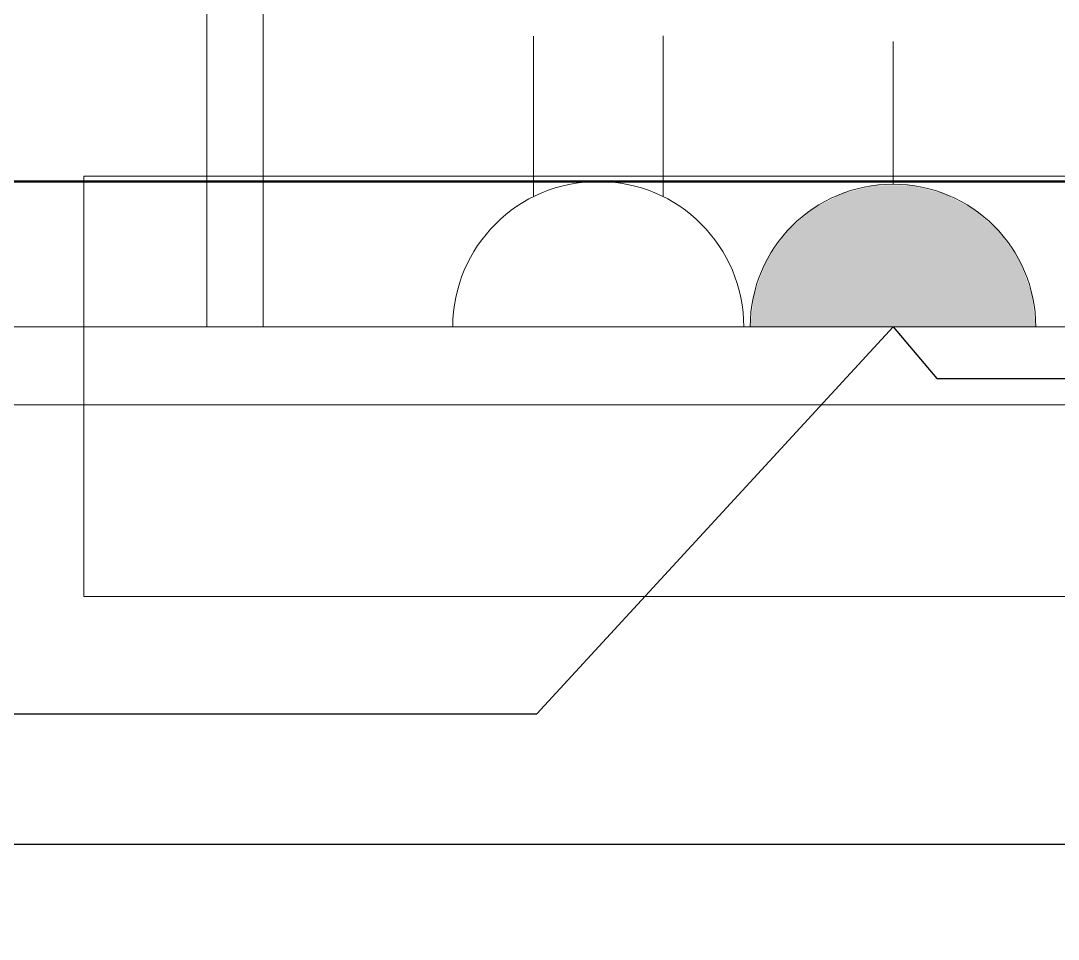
# Model space of a CAD drawing. Header units: metres. Extents: x 75097 to 220695, y -1557923 to -1361206.
# Drawn here: x 100961 to 102294, y -1448160 to -1446979 of the extents above; entities that cross this region are included whole.
import ezdxf

# ---------------------------------------------------------------- set-up
doc = ezdxf.new("R2010")
doc.units = ezdxf.units.M
doc.layers.get('0').update_dxf_attribs({"lineweight": 0})
doc.layers.add('A-100 - Copy$0$axes', color=8, linetype='Continuous')
for name, color, linetype, lineweight in [('A-100 - Copy$0$Medical Equipment and Furniture', 8, 'Continuous', 0), ('A-100 - Copy$0$Walls', 8, 'Continuous', 0), ('E-LG', 245, 'Continuous', 30)]:
    doc.layers.add(name, color=color, linetype=linetype, lineweight=lineweight)
doc.layers.add('E-POWR', color=7, linetype='Continuous', lineweight=9, true_color=0x4e7e3e)
doc.layers.add('E-PW', color=7, linetype='Continuous', lineweight=9, true_color=0x4e7e3e)

# ---------------------------------------------------------------- blocks, each defined once
blk = doc.blocks.new('GI-041_dwg_E-SKT2-3902840-GI-041')
at = {"layer": 'E-POWR'}
blk.add_line((0.1982, 0), (-0.1982, 0), dxfattribs=at)
at = {"layer": 'E-PW'}
for p, q in [((-0.0879, 0.1765), (-0.0879, 0.3944)), ((0.0878, 0.1766), (0.0878, 0.3944)), ((-0.1466, 0), (0.1466, 0))]:
    blk.add_line(p, q, dxfattribs=at)
blk.add_arc((0, 0), 0.1972, 0.0142, 180.0142, dxfattribs=at)
blk = doc.blocks.new('GI-041_dwg_UPS-E-SKT1-3902843-GI-041')
at = {"layer": 'E-POWR'}
blk.add_hatch(color=256, dxfattribs=at).paths.add_polyline_path([(-0.1987, -0.0005), (0.1987, -0.0005), (0.1929, 0.0471), (0.176, 0.0919), (0.1487, 0.1313), (0.1129, 0.1631), (0.0705, 0.1853), (0.024, 0.1968), (-0.024, 0.1968), (-0.0705, 0.1853), (-0.1129, 0.1631), (-0.1487, 0.1313), (-0.176, 0.0919), (-0.1929, 0.0471)], flags=0)
for p, q in [((0, 0.1983), (0, 0.397)), ((-0.1987, -0.0005), (0.1987, -0.0005)), ((-0.1473, -0.0005), (0.1473, -0.0005))]:
    blk.add_line(p, q, dxfattribs=at)
blk.add_arc((0, -0.0005), 0.1987, 360, 180, dxfattribs=at)
blk = doc.blocks.new('A-100 - Copy')
at = {"layer": 'A-100 - Copy$0$axes'}
blk.add_line((181015.3, -1448037.7, 2.4), (83877.8, -1448037.7, 2.4), dxfattribs=at)
at = {"layer": 'A-100 - Copy$0$Medical Equipment and Furniture'}
blk.add_line((101272.6, -1446773.1, 2.4), (101272.6, -1447373.1, 2.4), dxfattribs=at)
at = {"layer": 'A-100 - Copy$0$Medical Equipment and Furniture', "elevation": 2.4}
blk.add_lwpolyline([(101200.3, -1447373.1), (101200.3, -1446673.1), (106200.3, -1446673.1)], dxfattribs=at)
at = {"layer": 'A-100 - Copy$0$Medical Equipment and Furniture', "elevation": 0}
blk.add_lwpolyline([(101042.5, -1447179.1), (106622.5, -1447179.1), (106622.5, -1447719), (101042.5, -1447719)], close=True, dxfattribs=at)
at = {"layer": 'A-100 - Copy$0$Walls'}
for p, q in [((106200.3, -1447372.7, -23.7), (100350.3, -1447372.7, 2.4)), ((106200.3, -1447472.7, -23.7), (100500.3, -1447472.7, 1.7))]:
    blk.add_line(p, q, dxfattribs=at)

msp = doc.modelspace()

# ---------------------------------------------------------------- linework, layer by layer
at = {"layer": 'E-LG', "color": 1, "elevation": 2.4}
msp.add_lwpolyline([(88369.3, -1447772.7), (88427.3, -1447874.7), (89562.1, -1447874.7), (89607.1, -1447772.7), (89672.7, -1447870), (101624.4, -1447870), (102081.7, -1447372.7), (102137.9, -1447439.2), (103341.4, -1447439.2), (103450.9, -1447372.7), (103555, -1447431.7), (104711.5, -1447431.7), (104749.6, -1447372.7), (104791.5, -1447430.2), (105813.9, -1447430.2), (105889.4, -1447372.7), (105816.5, -1447539), (105106.5, -1447539), (105106.5, -1455735.7), (104706.5, -1456073.7)], dxfattribs=at)
at = {"layer": 'E-POWR', "const_width": 3}
msp.add_lwpolyline([(100684.9, -1449864.9), (100684.9, -1447190.8, -0.414213), (100689.9, -1447185.8), (103057, -1447185.8), (104426.2, -1447185.8), (105473.7, -1447185.8)], format="xyb", dxfattribs=at)

# ---------------------------------------------------------------- block references
at = {"xscale": -923.0399999999992, "yscale": 923.0399999999992, "zscale": 923.0399999999992}
msp.add_blockref('GI-041_dwg_UPS-E-SKT1-3902843-GI-041', (102081.7, -1447372.3, -5.4), dxfattribs=at)
at = {"layer": 'E-POWR', "color": 85, "extrusion": (0, 0, -1), "xscale": 947.6469886575187, "yscale": 947.6469886575187, "zscale": -947.6469886575187, "rotation": 359.9927750024302}
msp.add_blockref('GI-041_dwg_E-SKT2-3902840-GI-041', (-101703.2, -1447372.7, 3.3), dxfattribs=at)

# ---------------------------------------------------------------- next in the draw order: block references
msp.add_blockref('A-100 - Copy', (0, 0))

doc.saveas('drawing.dxf')
